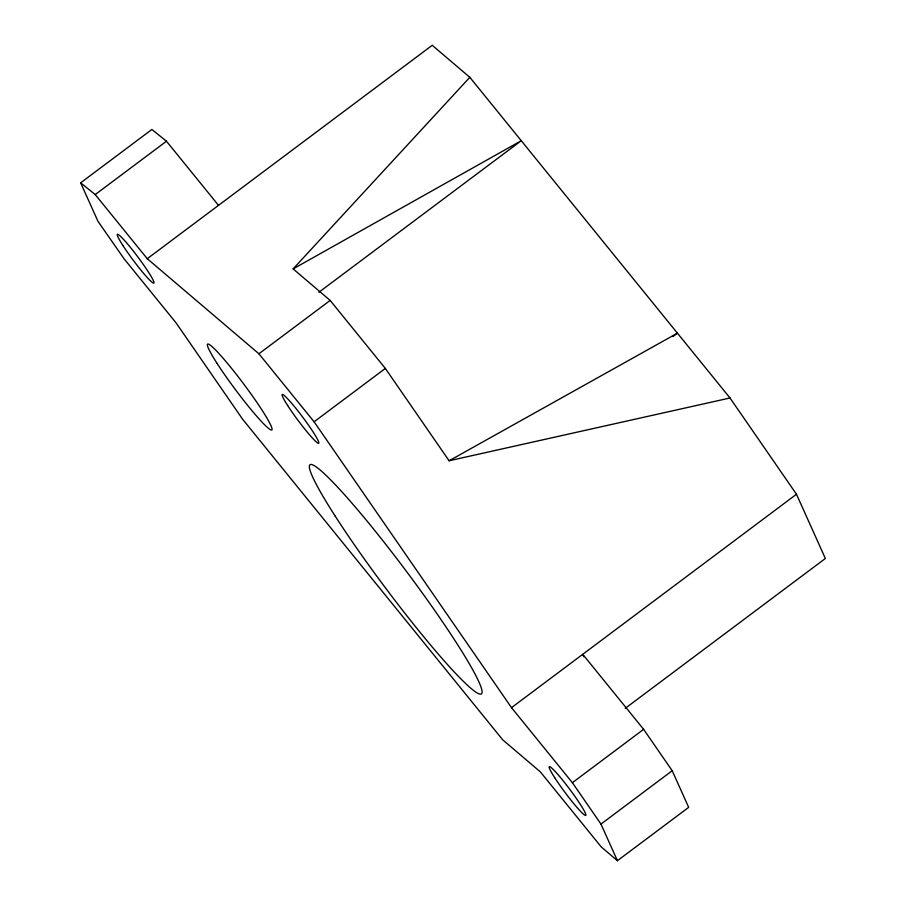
<?xml version="1.0" encoding="UTF-8"?>
<svg xmlns="http://www.w3.org/2000/svg" width="906" height="906" viewBox="0 0 906 906"><rect width="100%" height="100%" fill="white"/><g stroke="black" fill="none" stroke-linecap="round" stroke-linejoin="round"><path stroke-width="1.36" d="M625.197 708.379L825.355 558.492L796.476 494.246L730.01 397.983L449.104 460.769L385.344 368.436L330.158 300.43L293.136 268.901L469.829 77.316L432.23 45.3L147.259 258.708L95.221 194.575L80.645 182.819L151.891 129.467L166.466 141.223L218.505 205.356M95.221 194.575L166.466 141.223M318.844 292.298L521.267 140.713L293.136 268.901M147.259 258.708L258.923 353.782L330.158 300.43M258.923 353.782L314.099 421.788L385.344 368.436M672.898 336.556L677.416 333.17L449.104 460.769M314.099 421.788L511.505 707.654L796.476 494.246M511.505 707.654L572.388 782.693L643.622 729.33L672.218 770.734L688.673 807.348L617.428 860.7L601.256 846.929L540.384 771.901L502.773 739.885L242.604 419.218L176.126 322.955L124.099 258.822L97.939 221.279L80.645 182.819M617.428 860.7L600.972 824.086L672.218 770.734M469.829 77.316L730.01 397.983M643.622 729.33L582.751 654.302L583.906 656.873M572.388 782.693L600.972 824.086M335.299 516.273A143.035 13.341 53.2 0 0 479.5 694.007A143.035 13.341 53.2 0 0 372.751 528.039A143.035 13.341 53.2 0 0 335.299 516.273M217.044 363.351A53.635 5.006 53.2 0 0 271.121 429.999A53.635 5.006 53.2 0 0 231.087 367.768A53.635 5.006 53.2 0 0 217.044 363.351M287.644 405.514A30.396 2.831 53.2 0 0 318.289 443.283A30.396 2.831 53.2 0 0 295.605 408.017A30.396 2.831 53.2 0 0 287.644 405.514M122.808 245.345A30.396 2.831 53.2 0 0 153.454 283.114A30.396 2.831 53.2 0 0 130.77 247.848A30.396 2.831 53.2 0 0 122.808 245.345M554.699 777.665A30.396 2.831 53.2 0 0 585.344 815.434A30.396 2.831 53.2 0 0 562.66 780.168A30.396 2.831 53.2 0 0 554.699 777.665"/></g></svg>
